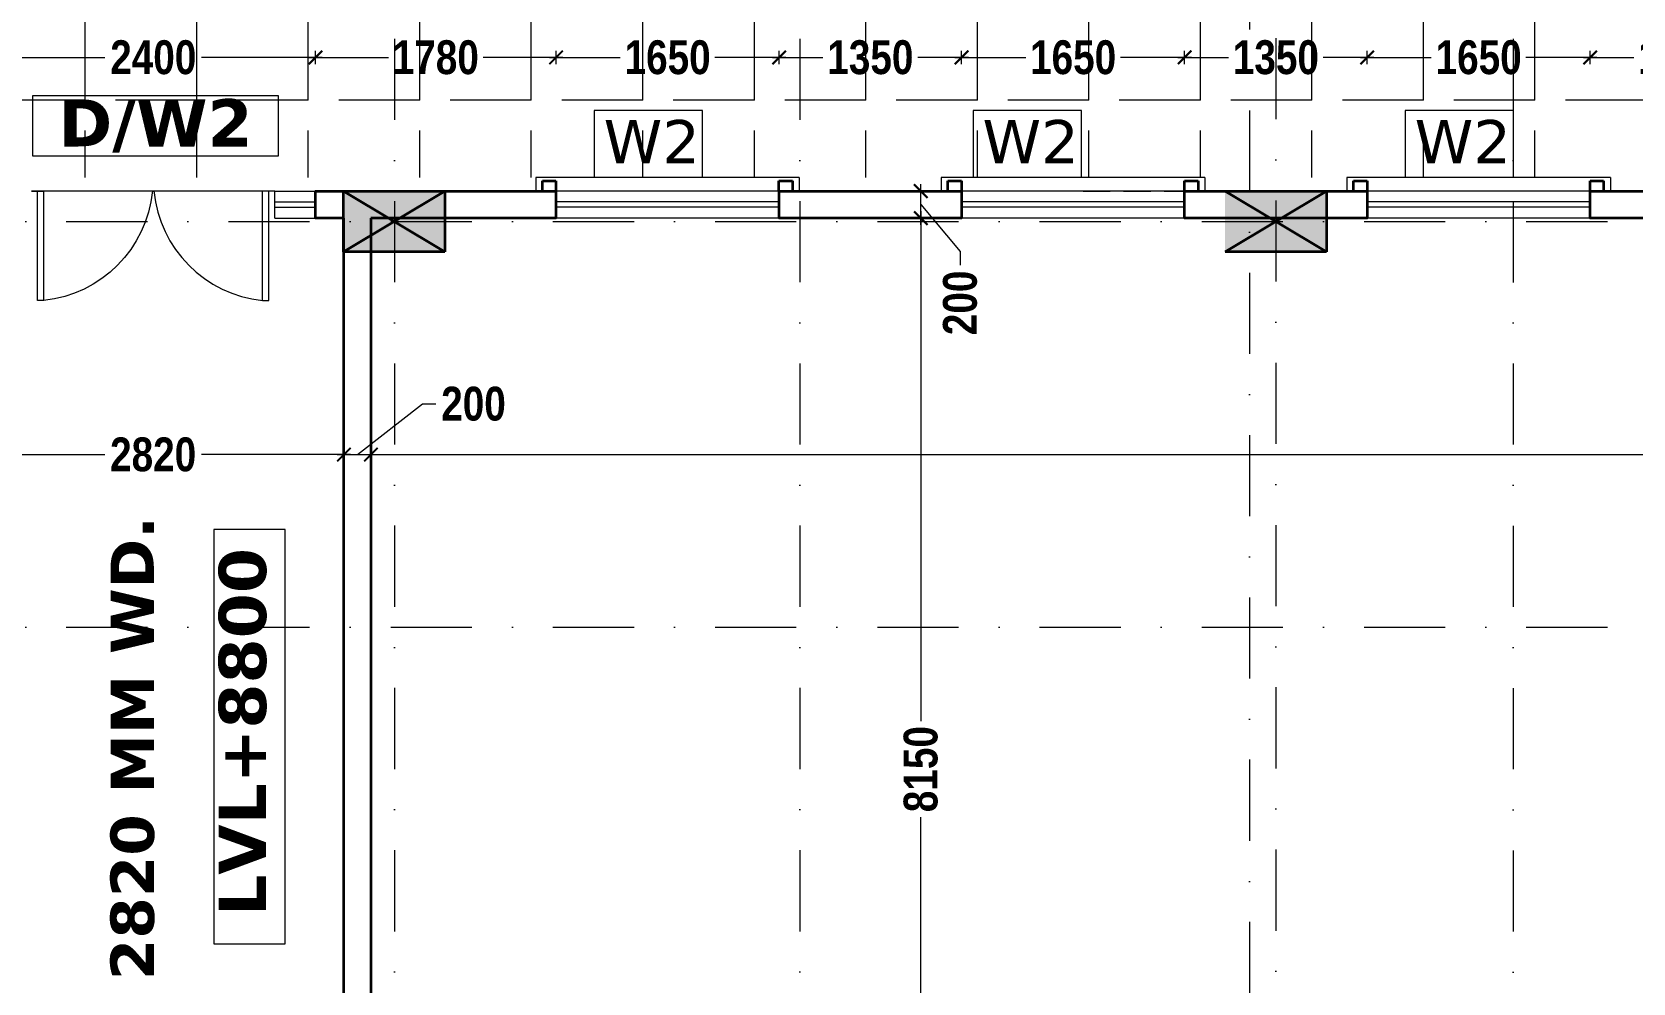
# Model space of a CAD drawing. Header units: millimetres. Extents: x -3092155 to 4513934, y -12317808 to 1850003.
# Drawn here: x -431625 to -419781, y -5517418 to -5510385 of the extents above; entities that cross this region are included whole.
import ezdxf

# ---------------------------------------------------------------- set-up
doc = ezdxf.new("R2010")
doc.units = ezdxf.units.MM
doc.header["$LTSCALE"] = 2
doc.header["$MEASUREMENT"] = 0
doc.header["$PDMODE"] = 34
doc.header["$PDSIZE"] = 500
for name, pattern in [('DASHDOT', [1, 0.5, -0.25, 0, -0.25]), ('DASHED2', [0.375, 0.25, -0.125]), ('HIDDEN', [0.375, 0.25, -0.125])]:
    doc.linetypes.add(name, pattern=pattern)
for name, color, linetype, lineweight in [('coloumn', 10, 'Continuous', 35), ('cornice', 12, 'Continuous', 25), ('D DIM', 250, 'Continuous', 9), ('DOOR', 27, 'Continuous', 5), ('DUCT', 37, 'Continuous', 35), ('DW2', 10, 'Continuous', 9), ('glass', 5, 'Continuous', 15), ('GRID', 251, 'DASHDOT', 5), ('HAT', 42, 'Continuous', 5), ('Layer1', 251, 'Continuous', 0), ('PROJ', 251, 'HIDDEN', 5), ('SILL', 74, 'Continuous', 9), ('TEXT', 7, 'Continuous', 13), ('W2', 162, 'Continuous', 5), ('WAll', 250, 'Continuous', 35)]:
    doc.layers.add(name, color=color, linetype=linetype, lineweight=lineweight)
doc.layers.add('DOT', color=7, linetype='DASHED2', lineweight=0, true_color=0x89067c)
doc.styles.add('COLOUMNN DIM', font='ARIALNB.TTF', dxfattribs={"height": 550})
doc.styles.add('INNER DIM', font='ARIALNB.TTF', dxfattribs={"height": 250})
doc.styles.add('style2', font='verdana.ttf')
doc.dimstyles.new('external final', dxfattribs={"dimscale": 0, "dimtxt": 250, "dimasz": 100, "dimexe": 50, "dimexo": 50, "dimgap": 50, "dimtad": 0, "dimdec": 0, "dimzin": 0, "dimdsep": 46, "dimtxsty": 'INNER DIM', "dimblk": 'ARCHTICK', "dimcen": 100, "dimdle": 50, "dimclrd": 256, "dimclre": 256, "dimclrt": 256, "dimadec": 0, "dimazin": 0, "dimtfac": 1, "dimtdec": 0, "dimtix": 1, "dimtmove": 1, "dimatfit": 3, "dimfxl": 50, "dimfxlon": 1, "dimtolj": 1, "dimtzin": 0, "dimlwd": -1, "dimlwe": -1, "dimarcsym": 1})

# ---------------------------------------------------------------- blocks, each defined once
blk = doc.blocks.new('1000 DOOR R')
at = {"layer": 'DOOR', "color": 252, "ltscale": 200}
for p, q in [((-900, -900), (0, -900)), ((-900, -900), (-900, -950)), ((0, -1000), (0, -900)), ((-900, -950), (0, -950))]:
    blk.add_line(p, q, dxfattribs=at)
blk.add_arc((96, -1003), 1001, 95.4612, 174.0988, dxfattribs=at)
blk = doc.blocks.new('A$C44E84F5B')
at = {"layer": 'SILL', "ltscale": 0.1, "extrusion": (0, 0, -1), "xscale": -0.8999999999990947, "yscale": 0.8999999999990947, "zscale": -0.900000000403865, "rotation": 180}
blk.add_blockref('1000 DOOR R', (0, 900), dxfattribs=at)
at = {"layer": 'SILL', "ltscale": 0.1, "extrusion": (0, 0, -1), "xscale": 0.8999999999990947, "yscale": 0.8999999999990947, "zscale": -0.900000000403865}
blk.add_blockref('1000 DOOR R', (0, 900), dxfattribs=at)
blk = doc.blocks.new('_ArchTick')
at = {"color": 0, "linetype": 'ByBlock', "const_width": 0.15}
blk.add_lwpolyline([(-0.5, -0.5), (0.5, 0.5)], dxfattribs=at)
blk = doc.blocks.new('*D161')
at = {"layer": 'D DIM', "ltscale": 100, "transparency": 16777216}
for p, q in [((-431978, -5510573), (-431086, -5510573)), ((-431928, -5510623), (-431928, -5510523)), ((-429478, -5510573), (-430371, -5510573)), ((-429528, -5510623), (-429528, -5510523))]:
    blk.add_line(p, q, dxfattribs=at)
at = {"layer": 'Defpoints', "color": 0, "lineweight": 50, "ltscale": 100, "transparency": 16777216}
for p in [(-429528, -5510573), (-431928, -5511561), (-429528, -5511561)]:
    blk.add_point(p, dxfattribs=at)
at = {"layer": 'D DIM', "ltscale": 100, "transparency": 16777216, "xscale": 100, "yscale": 100, "zscale": 100, "rotation": 180}
blk.add_blockref('_ArchTick', (-431928, -5510573), dxfattribs=at)
at = {"layer": 'D DIM', "ltscale": 100, "transparency": 16777216, "xscale": 100, "yscale": 100, "zscale": 100}
blk.add_blockref('_ArchTick', (-429528, -5510573), dxfattribs=at)
at = {"layer": 'D DIM', "ltscale": 100, "transparency": 16777216, "insert": (-430728, -5510573), "char_height": 250, "attachment_point": 5, "style": 'INNER DIM'}
blk.add_mtext('\\A1;2400', dxfattribs=at)
blk = doc.blocks.new('*D162')
at = {"layer": 'D DIM', "ltscale": 100, "transparency": 16777216}
for p, q in [((-429578, -5510573), (-428989, -5510573)), ((-429528, -5510623), (-429528, -5510523)), ((-427698, -5510573), (-428288, -5510573)), ((-427748, -5510623), (-427748, -5510523))]:
    blk.add_line(p, q, dxfattribs=at)
at = {"layer": 'Defpoints', "color": 0, "lineweight": 50, "ltscale": 100, "transparency": 16777216}
for p in [(-427748, -5510573), (-429528, -5511561), (-427748, -5511561)]:
    blk.add_point(p, dxfattribs=at)
at = {"layer": 'D DIM', "ltscale": 100, "transparency": 16777216, "xscale": 100, "yscale": 100, "zscale": 100, "rotation": 180}
blk.add_blockref('_ArchTick', (-429528, -5510573), dxfattribs=at)
at = {"layer": 'D DIM', "ltscale": 100, "transparency": 16777216, "xscale": 100, "yscale": 100, "zscale": 100}
blk.add_blockref('_ArchTick', (-427748, -5510573), dxfattribs=at)
at = {"layer": 'D DIM', "ltscale": 100, "transparency": 16777216, "insert": (-428638, -5510573), "char_height": 250, "attachment_point": 5, "style": 'INNER DIM'}
blk.add_mtext('\\A1;1780', dxfattribs=at)
blk = doc.blocks.new('*D163')
at = {"layer": 'D DIM', "ltscale": 100, "transparency": 16777216}
for p, q in [((-427798, -5510573), (-427274, -5510573)), ((-427748, -5510623), (-427748, -5510523)), ((-426048, -5510573), (-426573, -5510573)), ((-426098, -5510623), (-426098, -5510523))]:
    blk.add_line(p, q, dxfattribs=at)
at = {"layer": 'Defpoints', "color": 0, "lineweight": 50, "ltscale": 100, "transparency": 16777216}
for p in [(-426098, -5510573), (-427748, -5511561), (-426098, -5511561)]:
    blk.add_point(p, dxfattribs=at)
at = {"layer": 'D DIM', "ltscale": 100, "transparency": 16777216, "xscale": 100, "yscale": 100, "zscale": 100, "rotation": 180}
blk.add_blockref('_ArchTick', (-427748, -5510573), dxfattribs=at)
at = {"layer": 'D DIM', "ltscale": 100, "transparency": 16777216, "xscale": 100, "yscale": 100, "zscale": 100}
blk.add_blockref('_ArchTick', (-426098, -5510573), dxfattribs=at)
at = {"layer": 'D DIM', "ltscale": 100, "transparency": 16777216, "insert": (-426923, -5510573), "char_height": 250, "attachment_point": 5, "style": 'INNER DIM'}
blk.add_mtext('\\A1;1650', dxfattribs=at)
blk = doc.blocks.new('*D164')
at = {"layer": 'D DIM', "ltscale": 100, "transparency": 16777216}
for p, q in [((-426148, -5510573), (-425774, -5510573)), ((-426098, -5510623), (-426098, -5510523)), ((-424698, -5510573), (-425073, -5510573)), ((-424748, -5510623), (-424748, -5510523))]:
    blk.add_line(p, q, dxfattribs=at)
at = {"layer": 'Defpoints', "color": 0, "lineweight": 50, "ltscale": 100, "transparency": 16777216}
for p in [(-424748, -5510573), (-426098, -5511561), (-424748, -5511561)]:
    blk.add_point(p, dxfattribs=at)
at = {"layer": 'D DIM', "ltscale": 100, "transparency": 16777216, "xscale": 100, "yscale": 100, "zscale": 100, "rotation": 180}
blk.add_blockref('_ArchTick', (-426098, -5510573), dxfattribs=at)
at = {"layer": 'D DIM', "ltscale": 100, "transparency": 16777216, "xscale": 100, "yscale": 100, "zscale": 100}
blk.add_blockref('_ArchTick', (-424748, -5510573), dxfattribs=at)
at = {"layer": 'D DIM', "ltscale": 100, "transparency": 16777216, "insert": (-425423, -5510573), "char_height": 250, "attachment_point": 5, "style": 'INNER DIM'}
blk.add_mtext('\\A1;1350', dxfattribs=at)
blk = doc.blocks.new('*D165')
at = {"layer": 'D DIM', "ltscale": 100, "transparency": 16777216}
for p, q in [((-424798, -5510573), (-424274, -5510573)), ((-424748, -5510623), (-424748, -5510523)), ((-423048, -5510573), (-423573, -5510573)), ((-423098, -5510623), (-423098, -5510523))]:
    blk.add_line(p, q, dxfattribs=at)
at = {"layer": 'Defpoints', "color": 0, "lineweight": 50, "ltscale": 100, "transparency": 16777216}
for p in [(-423098, -5510573), (-424748, -5511561), (-423098, -5511561)]:
    blk.add_point(p, dxfattribs=at)
at = {"layer": 'D DIM', "ltscale": 100, "transparency": 16777216, "xscale": 100, "yscale": 100, "zscale": 100, "rotation": 180}
blk.add_blockref('_ArchTick', (-424748, -5510573), dxfattribs=at)
at = {"layer": 'D DIM', "ltscale": 100, "transparency": 16777216, "xscale": 100, "yscale": 100, "zscale": 100}
blk.add_blockref('_ArchTick', (-423098, -5510573), dxfattribs=at)
at = {"layer": 'D DIM', "ltscale": 100, "transparency": 16777216, "insert": (-423923, -5510573), "char_height": 250, "attachment_point": 5, "style": 'INNER DIM'}
blk.add_mtext('\\A1;1650', dxfattribs=at)
blk = doc.blocks.new('*D166')
at = {"layer": 'D DIM', "ltscale": 100, "transparency": 16777216}
for p, q in [((-423148, -5510573), (-422774, -5510573)), ((-423098, -5510623), (-423098, -5510523)), ((-421698, -5510573), (-422073, -5510573)), ((-421748, -5510623), (-421748, -5510523))]:
    blk.add_line(p, q, dxfattribs=at)
at = {"layer": 'Defpoints', "color": 0, "lineweight": 50, "ltscale": 100, "transparency": 16777216}
for p in [(-421748, -5510573), (-423098, -5511561), (-421748, -5511561)]:
    blk.add_point(p, dxfattribs=at)
at = {"layer": 'D DIM', "ltscale": 100, "transparency": 16777216, "xscale": 100, "yscale": 100, "zscale": 100, "rotation": 180}
blk.add_blockref('_ArchTick', (-423098, -5510573), dxfattribs=at)
at = {"layer": 'D DIM', "ltscale": 100, "transparency": 16777216, "xscale": 100, "yscale": 100, "zscale": 100}
blk.add_blockref('_ArchTick', (-421748, -5510573), dxfattribs=at)
at = {"layer": 'D DIM', "ltscale": 100, "transparency": 16777216, "insert": (-422423, -5510573), "char_height": 250, "attachment_point": 5, "style": 'INNER DIM'}
blk.add_mtext('\\A1;1350', dxfattribs=at)
blk = doc.blocks.new('*D167')
at = {"layer": 'D DIM', "ltscale": 100, "transparency": 16777216}
for p, q in [((-421798, -5510573), (-421274, -5510573)), ((-421748, -5510623), (-421748, -5510523)), ((-420048, -5510573), (-420573, -5510573)), ((-420098, -5510623), (-420098, -5510523))]:
    blk.add_line(p, q, dxfattribs=at)
at = {"layer": 'Defpoints', "color": 0, "lineweight": 50, "ltscale": 100, "transparency": 16777216}
for p in [(-420098, -5510573), (-421748, -5511561), (-420098, -5511561)]:
    blk.add_point(p, dxfattribs=at)
at = {"layer": 'D DIM', "ltscale": 100, "transparency": 16777216, "xscale": 100, "yscale": 100, "zscale": 100, "rotation": 180}
blk.add_blockref('_ArchTick', (-421748, -5510573), dxfattribs=at)
at = {"layer": 'D DIM', "ltscale": 100, "transparency": 16777216, "xscale": 100, "yscale": 100, "zscale": 100}
blk.add_blockref('_ArchTick', (-420098, -5510573), dxfattribs=at)
at = {"layer": 'D DIM', "ltscale": 100, "transparency": 16777216, "insert": (-420923, -5510573), "char_height": 250, "attachment_point": 5, "style": 'INNER DIM'}
blk.add_mtext('\\A1;1650', dxfattribs=at)
blk = doc.blocks.new('*D168')
at = {"layer": 'D DIM', "ltscale": 100, "transparency": 16777216}
for p, q in [((-420148, -5510573), (-419774, -5510573)), ((-420098, -5510623), (-420098, -5510523)), ((-418698, -5510573), (-419073, -5510573)), ((-418748, -5510623), (-418748, -5510523))]:
    blk.add_line(p, q, dxfattribs=at)
at = {"layer": 'Defpoints', "color": 0, "lineweight": 50, "ltscale": 100, "transparency": 16777216}
for p in [(-418748, -5510573), (-420098, -5511561), (-418748, -5511561)]:
    blk.add_point(p, dxfattribs=at)
at = {"layer": 'D DIM', "ltscale": 100, "transparency": 16777216, "xscale": 100, "yscale": 100, "zscale": 100, "rotation": 180}
blk.add_blockref('_ArchTick', (-420098, -5510573), dxfattribs=at)
at = {"layer": 'D DIM', "ltscale": 100, "transparency": 16777216, "xscale": 100, "yscale": 100, "zscale": 100}
blk.add_blockref('_ArchTick', (-418748, -5510573), dxfattribs=at)
at = {"layer": 'D DIM', "ltscale": 100, "transparency": 16777216, "insert": (-419423, -5510573), "char_height": 250, "attachment_point": 5, "style": 'INNER DIM'}
blk.add_mtext('\\A1;1350', dxfattribs=at)
blk = doc.blocks.new('*D367')
at = {"layer": 'D DIM', "ltscale": 100, "transparency": 16777216}
for p, q in [((-432139, -5513460), (-432139, -5513560)), ((-429318, -5513460), (-429318, -5513560)), ((-432189, -5513510), (-431087, -5513510)), ((-429268, -5513510), (-430371, -5513510))]:
    blk.add_line(p, q, dxfattribs=at)
at = {"layer": 'Defpoints', "color": 0, "lineweight": 50, "ltscale": 100, "transparency": 16777216}
for p in [(-432139, -5512011), (-429318, -5512011), (-429318, -5513510)]:
    blk.add_point(p, dxfattribs=at)
at = {"layer": 'D DIM', "ltscale": 100, "transparency": 16777216, "xscale": 100, "yscale": 100, "zscale": 100, "rotation": 180}
blk.add_blockref('_ArchTick', (-432139, -5513510), dxfattribs=at)
at = {"layer": 'D DIM', "ltscale": 100, "transparency": 16777216, "xscale": 100, "yscale": 100, "zscale": 100}
blk.add_blockref('_ArchTick', (-429318, -5513510), dxfattribs=at)
at = {"layer": 'D DIM', "ltscale": 100, "transparency": 16777216, "insert": (-430729, -5513510), "char_height": 250, "attachment_point": 5, "style": 'INNER DIM'}
blk.add_mtext('\\A1;2820', dxfattribs=at)
blk = doc.blocks.new('*D368')
at = {"layer": 'D DIM', "ltscale": 100, "transparency": 16777216}
for p, q in [((-429218, -5513510), (-428737, -5513135)), ((-428737, -5513135), (-428637, -5513135)), ((-429318, -5513460), (-429318, -5513560)), ((-429118, -5513460), (-429118, -5513560)), ((-429368, -5513510), (-429068, -5513510))]:
    blk.add_line(p, q, dxfattribs=at)
at = {"layer": 'Defpoints', "color": 0, "lineweight": 50, "ltscale": 100, "transparency": 16777216}
for p in [(-429318, -5512011), (-429118, -5512011), (-429118, -5513510)]:
    blk.add_point(p, dxfattribs=at)
at = {"layer": 'D DIM', "ltscale": 100, "transparency": 16777216, "xscale": 100, "yscale": 100, "zscale": 100, "rotation": 180}
blk.add_blockref('_ArchTick', (-429318, -5513510), dxfattribs=at)
at = {"layer": 'D DIM', "ltscale": 100, "transparency": 16777216, "xscale": 100, "yscale": 100, "zscale": 100}
blk.add_blockref('_ArchTick', (-429118, -5513510), dxfattribs=at)
at = {"layer": 'D DIM', "ltscale": 100, "transparency": 16777216, "insert": (-428359, -5513135), "char_height": 250, "attachment_point": 5, "style": 'INNER DIM'}
blk.add_mtext('\\A1;200', dxfattribs=at)
blk = doc.blocks.new('*D369')
at = {"layer": 'D DIM', "ltscale": 100, "transparency": 16777216}
for p, q in [((-429118, -5513460), (-429118, -5513560)), ((-403728, -5513460), (-403728, -5513560)), ((-429168, -5513510), (-416861, -5513510)), ((-403678, -5513510), (-415986, -5513510))]:
    blk.add_line(p, q, dxfattribs=at)
at = {"layer": 'Defpoints', "color": 0, "lineweight": 50, "ltscale": 100, "transparency": 16777216}
for p in [(-429118, -5512011), (-403728, -5512011), (-403728, -5513510)]:
    blk.add_point(p, dxfattribs=at)
at = {"layer": 'D DIM', "ltscale": 100, "transparency": 16777216, "xscale": 100, "yscale": 100, "zscale": 100, "rotation": 180}
blk.add_blockref('_ArchTick', (-429118, -5513510), dxfattribs=at)
at = {"layer": 'D DIM', "ltscale": 100, "transparency": 16777216, "xscale": 100, "yscale": 100, "zscale": 100}
blk.add_blockref('_ArchTick', (-403728, -5513510), dxfattribs=at)
at = {"layer": 'D DIM', "ltscale": 100, "transparency": 16777216, "insert": (-416423, -5513510), "char_height": 250, "attachment_point": 5, "style": 'INNER DIM'}
blk.add_mtext('\\A1;25390', dxfattribs=at)
blk = doc.blocks.new('*D485')
at = {"layer": 'D DIM', "ltscale": 100, "transparency": 16777216}
for p, q in [((-425100, -5511761), (-425000, -5511761)), ((-425050, -5511711), (-425050, -5515481)), ((-425050, -5519961), (-425050, -5516192)), ((-425100, -5519911), (-425000, -5519911))]:
    blk.add_line(p, q, dxfattribs=at)
at = {"layer": 'Defpoints', "color": 0, "lineweight": 50, "ltscale": 100, "transparency": 16777216}
for p in [(-425677, -5511761), (-425050, -5511761), (-425563, -5519911)]:
    blk.add_point(p, dxfattribs=at)
at = {"layer": 'D DIM', "ltscale": 100, "transparency": 16777216, "xscale": 100, "yscale": 100, "zscale": 100}
for p, rotation in [((-425050, -5511761), 90), ((-425050, -5519911), 270)]:
    blk.add_blockref('_ArchTick', p, dxfattribs=dict(at, rotation=rotation))
at = {"layer": 'D DIM', "ltscale": 100, "transparency": 16777216, "insert": (-425050, -5515836), "char_height": 250, "attachment_point": 5, "rotation": 90, "style": 'INNER DIM'}
blk.add_mtext('\\A1;8150', dxfattribs=at)
blk = doc.blocks.new('*D486')
at = {"layer": 'D DIM', "ltscale": 100, "transparency": 16777216}
for p, q in [((-425100, -5511561), (-425000, -5511561)), ((-425050, -5511811), (-425050, -5511511)), ((-425050, -5511661), (-424759, -5512009)), ((-425100, -5511761), (-425000, -5511761)), ((-424759, -5512009), (-424759, -5512109))]:
    blk.add_line(p, q, dxfattribs=at)
at = {"layer": 'Defpoints', "color": 0, "lineweight": 50, "ltscale": 100, "transparency": 16777216}
for p in [(-425723, -5511561), (-425050, -5511561), (-425677, -5511761)]:
    blk.add_point(p, dxfattribs=at)
at = {"layer": 'D DIM', "ltscale": 100, "transparency": 16777216, "xscale": 100, "yscale": 100, "zscale": 100}
for p, rotation in [((-425050, -5511561), 90), ((-425050, -5511761), 270)]:
    blk.add_blockref('_ArchTick', p, dxfattribs=dict(at, rotation=rotation))
at = {"layer": 'D DIM', "ltscale": 100, "transparency": 16777216, "insert": (-424759, -5512388), "char_height": 250, "attachment_point": 5, "rotation": 90, "style": 'INNER DIM'}
blk.add_mtext('\\A1;200', dxfattribs=at)
blk = doc.blocks.new('*D1041')
at = {"layer": 'D DIM', "ltscale": 100, "transparency": 16777216}
for p, q in [((-422522, -5502781), (-422360, -5501710)), ((-422360, -5501710), (-422260, -5501710)), ((-422374, -5502781), (-422669, -5502781)), ((-422619, -5502831), (-422619, -5502731)), ((-422424, -5502781), (-422424, -5502731))]:
    blk.add_line(p, q, dxfattribs=at)
at = {"layer": 'Defpoints', "color": 0, "lineweight": 50, "ltscale": 100, "transparency": 16777216}
for p in [(-422619, -5502781), (-422424, -5502781), (-422619, -7684899)]:
    blk.add_point(p, dxfattribs=at)
at = {"layer": 'D DIM', "ltscale": 100, "transparency": 16777216, "xscale": 100, "yscale": 100, "zscale": 100, "rotation": 180}
blk.add_blockref('_ArchTick', (-422619, -5502781), dxfattribs=at)
at = {"layer": 'D DIM', "ltscale": 100, "transparency": 16777216, "xscale": 100, "yscale": 100, "zscale": 100}
blk.add_blockref('_ArchTick', (-422424, -5502781), dxfattribs=at)
at = {"layer": 'D DIM', "ltscale": 100, "transparency": 16777216, "insert": (-421719, -5501710), "char_height": 550, "attachment_point": 5, "style": 'COLOUMNN DIM'}
blk.add_mtext('\\A1;195', dxfattribs=at)
blk = doc.blocks.new('*D1042')
at = {"layer": 'D DIM', "ltscale": 100, "transparency": 16777216}
for p, q in [((-425994, -7684899), (-425011, -7684899)), ((-425944, -7684849), (-425944, -7684949)), ((-422569, -7684899), (-423552, -7684899)), ((-422619, -7684899), (-422619, -7684949))]:
    blk.add_line(p, q, dxfattribs=at)
at = {"layer": 'Defpoints', "color": 0, "lineweight": 50, "ltscale": 100, "transparency": 16777216}
for p in [(-425944, -5502781), (-425944, -7684899), (-422619, -7684899)]:
    blk.add_point(p, dxfattribs=at)
at = {"layer": 'D DIM', "ltscale": 100, "transparency": 16777216, "xscale": 100, "yscale": 100, "zscale": 100, "rotation": 180}
blk.add_blockref('_ArchTick', (-425944, -7684899), dxfattribs=at)
at = {"layer": 'D DIM', "ltscale": 100, "transparency": 16777216, "xscale": 100, "yscale": 100, "zscale": 100}
blk.add_blockref('_ArchTick', (-422619, -7684899), dxfattribs=at)
at = {"layer": 'D DIM', "ltscale": 100, "transparency": 16777216, "insert": (-424282, -7684899), "char_height": 550, "attachment_point": 5, "style": 'COLOUMNN DIM'}
blk.add_mtext('\\A1;3325', dxfattribs=at)
blk = doc.blocks.new('S.F')
at = {"layer": 'coloumn', "ltscale": 100}
for points in [[(57100, -5820206), (57100, -5819756), (56350, -5819756), (56350, -5820206)], [(63621, -5820206), (63621, -5819756), (62871, -5819756), (62871, -5820206)]]:
    blk.add_hatch(color=256, dxfattribs=at).paths.add_polyline_path(points)
for p, q in [((56350, -5820206), (56350, -5819756)), ((56350, -5819756), (57100, -5819756)), ((57100, -5819756), (57100, -5820206)), ((63621, -5819756), (63621, -5820206)), ((57100, -5820206), (56350, -5820206)), ((63621, -5820206), (62871, -5820206))]:
    blk.add_line(p, q, dxfattribs=at)
for points in [[(57100, -5820206), (56350, -5819756), (57100, -5819756), (56350, -5820206)], [(63621, -5820206), (62871, -5819756), (63621, -5819756), (62871, -5820206)]]:
    blk.add_lwpolyline(points, dxfattribs=at)
blk = doc.blocks.new('ujuj')
at = {"layer": 'DUCT', "ltscale": 100}
for p, q in [((-427849, -5813156), (-427849, -5813081)), ((-427849, -5813081), (-427749, -5813081)), ((-427749, -5813081), (-427749, -5813156)), ((-426099, -5813156), (-426099, -5813081)), ((-426099, -5813081), (-425999, -5813081)), ((-425999, -5813081), (-425999, -5813156))]:
    blk.add_line(p, q, dxfattribs=at)
at = {"layer": 'PROJ', "ltscale": 250}
blk.add_line((-426099, -5813156), (-427749, -5813156), dxfattribs=at)
at = {"layer": 'SILL', "ltscale": 100}
for p, q in [((-425949, -5813056), (-427899, -5813056)), ((-427899, -5813056), (-427899, -5813156)), ((-425949, -5813056), (-425949, -5813156)), ((-426099, -5813156), (-427749, -5813156))]:
    blk.add_line(p, q, dxfattribs=at)

msp = doc.modelspace()

# ---------------------------------------------------------------- hatches: boundary and pattern name
at = {"layer": 'HAT', "ltscale": 100}
h = msp.add_hatch(dxfattribs=at)
h.set_pattern_fill('ANGLE', color=256, scale=3000, style=0)
h.set_pattern_definition([(180, (-2287481.95, 738485.4), (0, 825), [600, -225]), (90, (-2287481.95, 738485.4), (825, 5e-14), [600, -225])])
h.paths.add_polyline_path([(-388059.3, -5505561.2), (-444789.3, -5505561.2), (-444789.3, -5511461.2), (-388059.3, -5511461.2)])

# ---------------------------------------------------------------- linework, layer by layer
at = {"layer": 'DOOR', "ltscale": 100}
msp.add_line((-429828.9, -5511561.2), (-431628.9, -5511561.2), dxfattribs=at)
at = {"layer": 'DOT', "ltscale": 400}
msp.add_line((-423849.3, -5511561.2), (-422649.6, -5511561.2), dxfattribs=at)
at = {"layer": 'DUCT', "ltscale": 100}
msp.add_lwpolyline([(-429319.3, -5511761.2), (-429528.9, -5511761.2), (-429528.9, -5511561.2), (-427748.9, -5511561.2), (-427748.9, -5511761.2), (-429119.3, -5511761.2)], dxfattribs=at)
for points in [[(-426098.9, -5511561.2), (-424748.9, -5511561.2), (-424748.9, -5511761.2), (-426098.9, -5511761.2)], [(-423098.9, -5511561.2), (-421748.9, -5511561.2), (-421748.9, -5511761.2), (-423098.9, -5511761.2)], [(-420098.9, -5511561.2), (-418748.9, -5511561.2), (-418748.9, -5511761.2), (-420098.9, -5511761.2)]]:
    msp.add_lwpolyline(points, close=True, dxfattribs=at)
at = {"layer": 'DW2', "ltscale": 100}
msp.add_lwpolyline([(-429800.8, -5510857.9), (-431621.4, -5510857.9), (-431621.4, -5511299.8), (-429800.8, -5511299.8)], close=True, dxfattribs=at)
at = {"layer": 'glass', "ltscale": 100}
for p, q in [((-429828.9, -5511641.2), (-429528.9, -5511641.2)), ((-429828.9, -5511681.2), (-429528.9, -5511681.2)), ((-426098.9, -5511641.2), (-427748.9, -5511641.2)), ((-426098.9, -5511681.2), (-427748.9, -5511681.2)), ((-423098.9, -5511641.2), (-424748.9, -5511641.2)), ((-423098.9, -5511681.2), (-424748.9, -5511681.2)), ((-420098.9, -5511641.2), (-421748.9, -5511641.2)), ((-420098.9, -5511681.2), (-421748.9, -5511681.2))]:
    msp.add_line(p, q, dxfattribs=at)
at = {"layer": 'GRID', "color": 5, "ltscale": 600}
for p, q in [((-428944.4, -5499634.4), (-428944.4, -5584428.2)), ((-425943.9, -5499634.4), (-425943.9, -5584428.2)), ((-422423.9, -5499629.5), (-422423.9, -5584428.2)), ((-420666.6, -5499635.3), (-420666.6, -5584427.2)), ((-422619.4, -5502565), (-422619.4, -5581497.4))]:
    msp.add_line(p, q, dxfattribs=at)
at = {"layer": 'GRID', "color": 6, "ltscale": 600}
for p, q in [((-460173.8, -5511786.2), (-367334.4, -5511786.2)), ((-460173.8, -5514786.2), (-367334.4, -5514786.2))]:
    msp.add_line(p, q, dxfattribs=at)
at = {"layer": 'Layer1', "ltscale": 100}
msp.add_lwpolyline([(-430280.5, -5514065.1), (-430280.5, -5517127.7), (-429753.3, -5517127.7), (-429753.3, -5514065.1)], close=True, dxfattribs=at)
at = {"layer": 'SILL', "ltscale": 100}
for p, q in [((-429828.9, -5511561.2), (-429528.9, -5511561.2)), ((-429828.9, -5511761.2), (-429828.9, -5511561.2)), ((-426098.9, -5511561.2), (-427748.9, -5511561.2)), ((-423098.9, -5511561.2), (-424748.9, -5511561.2)), ((-420098.9, -5511561.2), (-421748.9, -5511561.2)), ((-429828.9, -5511761.2), (-429528.9, -5511761.2)), ((-426098.9, -5511761.2), (-427758.1, -5511761.2)), ((-423098.9, -5511761.2), (-424758.1, -5511761.2)), ((-420098.9, -5511761.2), (-421758.1, -5511761.2))]:
    msp.add_line(p, q, dxfattribs=at)
at = {"layer": 'W2', "lineweight": 15, "ltscale": 0.1}
for p, q in [((-426664.8, -5510964.9), (-427466.5, -5510964.9)), ((-427466.5, -5510964.9), (-427466.5, -5511458.9)), ((-426664.8, -5511458.9), (-426664.8, -5510964.9)), ((-423862, -5510964.9), (-424663.6, -5510964.9)), ((-424663.6, -5510964.9), (-424663.6, -5511458.9)), ((-423862, -5511458.9), (-423862, -5510964.9)), ((-420664.8, -5510964.9), (-421466.5, -5510964.9)), ((-421466.5, -5510964.9), (-421466.5, -5511458.9)), ((-420664.8, -5511458.9), (-420664.8, -5510964.9)), ((-427466.5, -5511458.9), (-426664.8, -5511458.9)), ((-424663.6, -5511458.9), (-423862, -5511458.9)), ((-421466.5, -5511458.9), (-420664.8, -5511458.9))]:
    msp.add_line(p, q, dxfattribs=at)
at = {"layer": 'WAll', "ltscale": 100}
for p, q in [((-429319.3, -5520311.2), (-429319.3, -5511761.2)), ((-429119.3, -5511761.2), (-429119.3, -5519911.2))]:
    msp.add_line(p, q, dxfattribs=at)

# ---------------------------------------------------------------- block references
at = {"layer": 'coloumn'}
msp.add_blockref('S.F', (-485670.2, 308195), dxfattribs=at)
at = {"layer": 'cornice', "color": 3, "lineweight": 50}
for p in [(0, 301595), (3000, 301595), (6000.4, 301595)]:
    msp.add_blockref('ujuj', p, dxfattribs=at)
at = {"layer": 'DOOR', "ltscale": 100, "xscale": -1, "rotation": 90}
msp.add_blockref('A$C44E84F5B', (-429828.9, -5511561.2), dxfattribs=at)

# ---------------------------------------------------------------- texts
at = {"layer": 'DW2', "ltscale": 0.1, "insert": (-430711.1, -5511078.9), "char_height": 350, "width": 1820.545, "attachment_point": 5, "style": 'style2'}
msp.add_mtext('\\A1;\\pt3850;{\\fVerdana|b1|i0|c0|p34;D/W2}', dxfattribs=at)
at = {"layer": 'TEXT', "ltscale": 0.1, "attachment_point": 5, "rotation": 90, "style": 'style2'}
for s, insert, char_height in [('{\\fVerdana|b1|i0|c0|p34;\\H1.2857x;CORRIDOR 2820 MM WD.\\H0.77778x;  }', (-430880.7, -5517068.8), 250), ('\\pt3850;{\\fVerdana|b1|i0|c0|p34;LVL+8800}', (-430065.6, -5515561.8), 350)]:
    msp.add_mtext(s, dxfattribs=dict(at, insert=insert, char_height=char_height))
at = {"layer": 'W2', "style": 'style2'}
for p in [(-427396.6, -5511355.4), (-424593.8, -5511355.4), (-421396.6, -5511355.4)]:
    msp.add_text('W2', height=320, dxfattribs=at).set_placement(p)

# ---------------------------------------------------------------- dimensions: what is measured, and where the dimension line sits
at = {"layer": 'D DIM', "ltscale": 100}
for base, p1, p2, override, picture, middle in [((-422619.3506, -5502780.8904), (-422423.9483, -5502780.8904), (-422619.3506, -7684899.1732), {"dimscale": 1, "dimtxsty": 'COLOUMNN DIM'}, '*D1041', (-422209.6417, -5501710.1968)), ((-429118.5, -5513510.3), (-429318.5, -5512011.2), (-429118.5, -5512011.2), {"dimscale": 1}, '*D368', (-428587.4, -5513134.9))]:
    dim = msp.add_linear_dim(base=base, p1=p1, p2=p2, dimstyle='external final', override=override, dxfattribs=at)
    dim.commit()
    dim.dimension.update_dxf_attribs({"geometry": picture, "text_midpoint": middle, "dimtype": 160})
for base, p1, p2, override, picture, middle in [((-425943.9483, -7684899.1732), (-422619.3506, -7684899.1732), (-425943.9483, -5502780.8904), {"dimscale": 1, "dimtxsty": 'COLOUMNN DIM'}, '*D1042', (-424281.6495, -7684899.1732)), ((-429528.5, -5510572.8), (-431928.5, -5511561.2), (-429528.5, -5511561.2), {"dimscale": 1}, '*D161', (-430728.5, -5510572.8)), ((-427748.5, -5510572.8), (-429528.5, -5511561.2), (-427748.5, -5511561.2), {"dimscale": 1}, '*D162', (-428638.5, -5510572.8)), ((-426098.5, -5510572.8), (-427748.5, -5511561.2), (-426098.5, -5511561.2), {"dimscale": 1}, '*D163', (-426923.5, -5510572.8)), ((-424748.5, -5510572.8), (-426098.5, -5511561.2), (-424748.5, -5511561.2), {"dimscale": 1}, '*D164', (-425423.5, -5510572.8)), ((-423098.5, -5510572.8), (-424748.5, -5511561.2), (-423098.5, -5511561.2), {"dimscale": 1}, '*D165', (-423923.5, -5510572.8)), ((-421748.5, -5510572.8), (-423098.5, -5511561.2), (-421748.5, -5511561.2), {"dimscale": 1}, '*D166', (-422423.5, -5510572.8)), ((-420098.5, -5510572.8), (-421748.5, -5511561.2), (-420098.5, -5511561.2), {"dimscale": 1}, '*D167', (-420923.5, -5510572.8)), ((-418748.5, -5510572.8), (-420098.5, -5511561.2), (-418748.5, -5511561.2), {"dimscale": 1}, '*D168', (-419423.5, -5510572.8)), ((-429318.5, -5513510.3), (-432138.9, -5512011.2), (-429318.5, -5512011.2), {"dimscale": 1}, '*D367', (-430728.7, -5513510.3)), ((-403728.5, -5513510.3), (-429118.5, -5512011.2), (-403728.5, -5512011.2), {"dimscale": 1}, '*D369', (-416423.5, -5513510.3))]:
    dim = msp.add_linear_dim(base=base, p1=p1, p2=p2, dimstyle='external final', override=override, dxfattribs=at)
    dim.commit()
    dim.dimension.update_dxf_attribs({"geometry": picture, "text_midpoint": middle})
dim = msp.add_linear_dim(base=(-425049.8, -5511561.2), p1=(-425677.4, -5511761.2), p2=(-425722.5, -5511561.2), angle=90, dimstyle='external final', override={"dimscale": 1}, dxfattribs=at)
dim.commit()
dim.dimension.update_dxf_attribs({"geometry": '*D486', "text_midpoint": (-424758.9, -5512159.3), "dimtype": 160})
dim = msp.add_linear_dim(base=(-425049.8, -5511761.2), p1=(-425563.2, -5519911.2), p2=(-425677.4, -5511761.2), angle=90, dimstyle='external final', override={"dimscale": 1}, dxfattribs=at)
dim.commit()
dim.dimension.update_dxf_attribs({"geometry": '*D485', "text_midpoint": (-425049.8, -5515836.2)})

doc.saveas('drawing.dxf')
